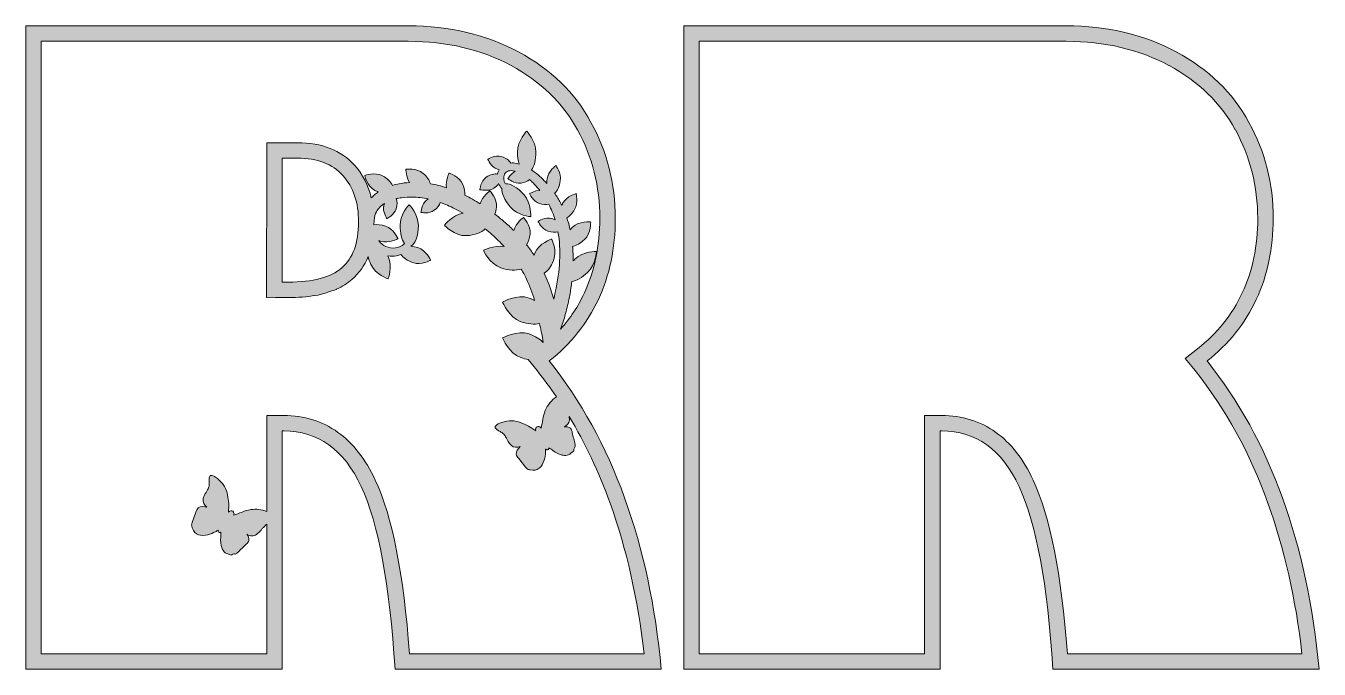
# Model space of a CAD drawing. Header units: millimetres. Extents: x -5 to 813, y -449 to -90.
# Drawn here: x 395.5 to 646.5, y -364.7 to -239.9 of the extents above; entities that cross this region are included whole.
import ezdxf

# ---------------------------------------------------------------- set-up
doc = ezdxf.new("R2010")
doc.units = ezdxf.units.MM
doc.header["$MEASUREMENT"] = 0
doc.layers.add('Layer 2', color=7, linetype='Continuous')
doc.layers.add('Layer 3', color=7, linetype='Continuous')

msp = doc.modelspace()

# ---------------------------------------------------------------- hatches: boundary and pattern name
at = {"layer": 'Layer 2'}
h = msp.add_hatch(color=2, dxfattribs=at)
h.dxf.hatch_style = 2
edge = h.paths.add_edge_path()
edge.add_spline(control_points=[(597.42, -239.88), (597.42, -239.88), (523.2, -239.88), (523.2, -239.88), (523.2, -239.88), (523.2, -364.75), (523.2, -364.75), (523.2, -364.75), (572.95, -364.75), (572.95, -364.75), (572.95, -364.75), (572.95, -318.51), (572.95, -318.51), (572.95, -318.51), (573.25, -318.51), (573.25, -318.51), (579.93, -318.51), (584.94, -322.11), (588.28, -329.31), (591.63, -336.46), (593.81, -348.27), (594.84, -364.75), (594.84, -364.75), (646.52, -364.75), (646.52, -364.75), (645.38, -352.58), (643.01, -341.49), (639.4, -331.48), (635.79, -321.47), (630.91, -312.62), (624.77, -304.93), (628.95, -301.66), (632.13, -297.68), (634.32, -292.98), (636.5, -288.29), (637.6, -283.06), (637.6, -277.27), (637.6, -270.51), (636.02, -264.29), (632.88, -258.62), (629.73, -252.83), (625.04, -248.28), (618.8, -244.95), (612.56, -241.57), (605.43, -239.88), (597.42, -239.88), (597.42, -239.88), (597.42, -239.88), (597.42, -239.88)], knot_values=[0, 0, 0, 0, 1, 1, 1, 2, 2, 2, 3, 3, 3, 4, 4, 4, 5, 5, 5, 6, 6, 6, 7, 7, 7, 8, 8, 8, 9, 9, 9, 10, 10, 10, 11, 11, 11, 12, 12, 12, 13, 13, 13, 14, 14, 14, 15, 15, 15, 16, 16, 16, 16], degree=3, periodic=1)
edge = h.paths.add_edge_path()
edge.add_spline(control_points=[(597.42, -242.88), (604.89, -242.88), (611.6, -244.46), (617.37, -247.59), (617.37, -247.59), (617.38, -247.59), (617.38, -247.59), (617.38, -247.59), (617.39, -247.6), (617.39, -247.6), (623.07, -250.63), (627.4, -254.82), (630.24, -260.05), (630.24, -260.05), (630.25, -260.06), (630.25, -260.06), (630.25, -260.06), (630.26, -260.07), (630.26, -260.07), (633.14, -265.27), (634.6, -271.06), (634.6, -277.27), (634.6, -282.58), (633.59, -287.44), (631.6, -291.72), (629.62, -295.95), (626.7, -299.6), (622.92, -302.57), (622.92, -302.57), (620.54, -304.44), (620.54, -304.44), (620.54, -304.44), (622.43, -306.8), (622.43, -306.8), (628.34, -314.2), (633.1, -322.85), (636.58, -332.5), (639.76, -341.32), (641.98, -351.15), (643.19, -361.75), (643.19, -361.75), (597.65, -361.75), (597.65, -361.75), (596.52, -346.23), (594.34, -335.18), (591.01, -328.05), (589.12, -323.99), (586.69, -320.87), (583.77, -318.78), (580.75, -316.61), (577.21, -315.51), (573.25, -315.51), (573.25, -315.51), (572.95, -315.51), (572.95, -315.51), (572.95, -315.51), (569.95, -315.51), (569.95, -315.51), (569.95, -315.51), (569.95, -318.51), (569.95, -318.51), (569.95, -318.51), (569.95, -361.75), (569.95, -361.75), (569.95, -361.75), (526.2, -361.75), (526.2, -361.75), (526.2, -361.75), (526.2, -242.88), (526.2, -242.88), (526.2, -242.88), (597.42, -242.88), (597.42, -242.88)], knot_values=[0, 0, 0, 0, 0.352778, 0.352778, 0.352778, 0.705556, 0.705556, 0.705556, 1.058333, 1.058333, 1.058333, 1.411111, 1.411111, 1.411111, 1.763889, 1.763889, 1.763889, 2.116667, 2.116667, 2.116667, 2.469444, 2.469444, 2.469444, 2.822222, 2.822222, 2.822222, 3.175, 3.175, 3.175, 3.527778, 3.527778, 3.527778, 3.880556, 3.880556, 3.880556, 4.233333, 4.233333, 4.233333, 4.586111, 4.586111, 4.586111, 4.938889, 4.938889, 4.938889, 5.291667, 5.291667, 5.291667, 5.644444, 5.644444, 5.644444, 5.997222, 5.997222, 5.997222, 6.35, 6.35, 6.35, 6.702778, 6.702778, 6.702778, 7.055556, 7.055556, 7.055556, 7.408333, 7.408333, 7.408333, 7.761111, 7.761111, 7.761111, 8.113889, 8.113889, 8.113889, 8.466667, 8.466667, 8.466667, 8.466667], degree=3, periodic=0)
edge.add_line((597.42, -242.88), (597.42, -242.88))
at = {"layer": 'Layer 3'}
h = msp.add_hatch(color=1, dxfattribs=at)
h.dxf.hatch_style = 2
edge = h.paths.add_edge_path()
edge.add_spline(control_points=[(511.71, -331.48), (508.1, -321.47), (503.23, -312.62), (497.08, -304.93), (501.26, -301.66), (504.44, -297.68), (506.63, -292.98), (508.81, -288.29), (509.91, -283.06), (509.91, -277.27), (509.91, -270.51), (508.34, -264.29), (505.19, -258.62), (502.05, -252.83), (497.35, -248.28), (491.11, -244.95), (484.87, -241.57), (477.75, -239.88), (469.74, -239.88), (469.74, -239.88), (395.51, -239.88), (395.51, -239.88), (395.51, -239.88), (395.51, -364.75), (395.51, -364.75), (395.51, -364.75), (445.26, -364.75), (445.26, -364.75), (445.26, -364.75), (445.26, -318.51), (445.26, -318.51), (445.26, -318.51), (445.56, -318.51), (445.56, -318.51), (452.24, -318.51), (457.25, -322.11), (460.6, -329.31), (463.94, -336.46), (466.12, -348.27), (467.16, -364.75), (467.16, -364.75), (518.83, -364.75), (518.83, -364.75), (517.7, -352.58), (515.33, -341.49), (511.71, -331.48)], knot_values=[0, 0, 0, 0, 1, 1, 1, 2, 2, 2, 3, 3, 3, 4, 4, 4, 5, 5, 5, 6, 6, 6, 7, 7, 7, 8, 8, 8, 9, 9, 9, 10, 10, 10, 11, 11, 11, 12, 12, 12, 13, 13, 13, 14, 14, 14, 15, 15, 15, 15], degree=3, periodic=1)
edge = h.paths.add_edge_path()
edge.add_spline(control_points=[(463.32, -328.05), (461.43, -323.99), (459, -320.87), (456.08, -318.78), (453.07, -316.61), (449.53, -315.51), (445.56, -315.51), (445.56, -315.51), (445.26, -315.51), (445.26, -315.51), (445.26, -315.51), (442.26, -315.51), (442.26, -315.51), (442.26, -315.51), (442.26, -318.51), (442.26, -318.51), (442.26, -318.51), (442.26, -334.12), (442.26, -334.12), (441.28, -333.74), (440.21, -333.63), (439.16, -333.78), (437.95, -333.95), (436.97, -334.54), (435.84, -334.89), (435.93, -334.69), (435.94, -334.46), (435.8, -334.25), (435.64, -334.02), (435.35, -333.93), (435.09, -334.05), (434.98, -334.1), (434.89, -334.18), (434.82, -334.28), (434.84, -334.12), (434.86, -333.96), (434.87, -333.8), (434.93, -332.7), (434.85, -331.61), (434.56, -330.54), (434.41, -329.96), (434.17, -329.41), (433.82, -328.91), (433.4, -328.33), (432.87, -327.86), (432.3, -327.45), (432.1, -327.31), (431.84, -327.23), (431.6, -327.16), (431.37, -327.09), (431.2, -327.21), (431.15, -327.44), (431.1, -327.67), (431.04, -327.9), (431.08, -328.12), (431.12, -328.37), (431.09, -328.6), (431.07, -328.84), (431.06, -328.94), (431.08, -329.03), (431.07, -329.13), (431.06, -329.2), (431.06, -329.28), (431.03, -329.35), (430.92, -329.6), (430.8, -329.85), (430.69, -330.1), (430.65, -330.18), (430.63, -330.26), (430.58, -330.34), (430.47, -330.49), (430.33, -330.63), (430.25, -330.8), (430.13, -331.07), (430.02, -331.36), (429.95, -331.65), (429.76, -332.36), (430.15, -332.86), (430.66, -333.32), (430.09, -333.18), (429.43, -333.07), (428.98, -333.45), (428.73, -333.66), (428.61, -333.98), (428.5, -334.29), (428.5, -334.29), (427.77, -336.31), (427.77, -336.31), (427.72, -336.47), (427.66, -336.63), (427.67, -336.8), (427.68, -336.9), (427.71, -337), (427.74, -337.09), (427.76, -337.17), (427.79, -337.25), (427.81, -337.33), (428.26, -338.77), (429.5, -339), (430.84, -338.65), (431.35, -338.52), (431.84, -338.31), (432.3, -338.07), (432.45, -338), (432.67, -337.82), (432.87, -337.76), (432.83, -337.84), (432.81, -337.92), (432.82, -338.01), (432.83, -338.14), (432.91, -338.24), (433.04, -338.24), (433.09, -338.25), (433.13, -338.24), (433.17, -338.24), (433.2, -338.24), (433.23, -338.23), (433.26, -338.2), (433.29, -338.19), (433.32, -338.17), (433.34, -338.15), (433.4, -338.47), (433.33, -338.9), (433.32, -339.11), (433.27, -339.84), (433.28, -340.62), (433.58, -341.31), (433.72, -341.62), (433.92, -341.94), (434.19, -342.14), (434.51, -342.36), (434.91, -342.39), (435.24, -342.59), (435.44, -342.71), (435.5, -342.48), (435.66, -342.42), (435.87, -342.35), (436.08, -342.44), (436.29, -342.37), (436.39, -342.34), (436.48, -342.26), (436.55, -342.18), (437.13, -341.62), (437.7, -341.05), (438.27, -340.49), (438.49, -340.28), (438.71, -340.05), (438.78, -339.76), (438.88, -339.33), (438.63, -338.91), (438.38, -338.55), (438.5, -338.72), (439.15, -338.88), (439.37, -338.89), (439.69, -338.92), (440, -338.81), (440.25, -338.61), (440.58, -338.34), (440.92, -338.1), (441.17, -337.75), (441.27, -337.6), (441.39, -337.47), (441.52, -337.34), (441.67, -337.18), (441.85, -337.05), (441.98, -336.88), (442.06, -336.77), (442.16, -336.69), (442.26, -336.62), (442.26, -336.62), (442.26, -361.75), (442.26, -361.75), (442.26, -361.75), (398.51, -361.75), (398.51, -361.75), (398.51, -361.75), (398.51, -242.88), (398.51, -242.88), (398.51, -242.88), (469.74, -242.88), (469.74, -242.88), (477.2, -242.88), (483.91, -244.46), (489.68, -247.59), (489.68, -247.59), (489.69, -247.59), (489.69, -247.59), (489.69, -247.59), (489.7, -247.6), (489.7, -247.6), (495.39, -250.63), (499.71, -254.82), (502.56, -260.05), (502.56, -260.05), (502.56, -260.06), (502.56, -260.06), (502.56, -260.06), (502.57, -260.07), (502.57, -260.07), (505.45, -265.27), (506.91, -271.06), (506.91, -277.27), (506.91, -282.58), (505.9, -287.44), (503.91, -291.72), (502.71, -294.29), (501.16, -296.65), (499.28, -298.77), (499.32, -298.65), (499.36, -298.54), (499.4, -298.42), (499.75, -297.45), (500.07, -296.44), (500.37, -295.32), (500.61, -294.37), (500.88, -293.26), (501.08, -292.14), (501.24, -291.26), (501.36, -290.39), (501.46, -289.52), (502.33, -289.39), (503.48, -288.75), (504.53, -287.75), (506.15, -286.2), (506.24, -283.66), (506.24, -283.66), (506.24, -283.66), (503.7, -283.62), (502.07, -285.18), (501.95, -285.29), (501.84, -285.4), (501.73, -285.52), (501.74, -284.54), (501.7, -283.6), (501.62, -282.68), (502.33, -282.55), (503.17, -282.1), (503.93, -281.37), (505.23, -280.13), (505.13, -277.92), (505.13, -277.92), (505.13, -277.92), (502.93, -277.72), (501.63, -278.95), (501.45, -279.12), (501.29, -279.29), (501.15, -279.47), (501.11, -279.32), (501.08, -279.17), (501.05, -279.03), (500.9, -278.39), (500.72, -277.77), (500.52, -277.17), (501.02, -276.86), (501.57, -276.28), (502.01, -275.52), (502.78, -274.17), (502.29, -272.44), (502.29, -272.44), (502.29, -272.44), (500.54, -272.88), (499.76, -274.23), (499.67, -274.39), (499.59, -274.55), (499.51, -274.71), (499.2, -274.07), (498.85, -273.45), (498.47, -272.86), (498.36, -272.7), (498.25, -272.54), (498.14, -272.37), (498.64, -271.99), (499.08, -271.07), (499.24, -269.96), (499.46, -268.42), (498.36, -266.99), (498.36, -266.99), (498.36, -266.99), (496.9, -268.05), (496.68, -269.59), (496.63, -269.89), (496.61, -270.18), (496.62, -270.46), (496.55, -270.38), (496.48, -270.3), (496.41, -270.22), (496.04, -269.84), (495.65, -269.43), (495.23, -269.06), (494.84, -268.7), (494.39, -268.35), (493.88, -268), (493.81, -267.95), (493.73, -267.9), (493.65, -267.85), (494.16, -267.14), (494.5, -265.86), (494.5, -264.39), (494.5, -262.14), (492.72, -260.32), (492.72, -260.32), (492.72, -260.32), (490.94, -262.14), (490.94, -264.39), (490.94, -265.25), (491.06, -266.05), (491.26, -266.71), (491.08, -266.66), (490.9, -266.61), (490.72, -266.57), (490.33, -266.49), (489.96, -266.47), (489.61, -266.5), (489.34, -266), (488.68, -265.51), (487.82, -265.25), (486.57, -264.85), (485.17, -265.77), (485.17, -265.77), (485.17, -265.77), (485.8, -267.33), (487.05, -267.72), (487.16, -267.75), (487.26, -267.78), (487.36, -267.8), (487.31, -267.89), (487.26, -267.99), (487.22, -268.08), (487.13, -268.27), (487.08, -268.46), (487.04, -268.66), (486.48, -268.52), (485.65, -268.73), (484.87, -269.25), (483.78, -269.99), (483.63, -271.66), (483.63, -271.66), (483.63, -271.66), (485.24, -272.13), (486.33, -271.4), (486.72, -271.13), (487.04, -270.82), (487.27, -270.5), (487.43, -270.86), (487.64, -271.18), (487.88, -271.45), (487.8, -272.33), (488.4, -273.72), (489.51, -275), (490.98, -276.7), (493.51, -276.92), (493.51, -276.92), (493.51, -276.92), (493.67, -274.38), (492.2, -272.67), (490.97, -271.25), (489.52, -270.42), (488.64, -270.56), (488.59, -270.49), (488.54, -270.42), (488.5, -270.35), (488.4, -270.17), (488.33, -269.97), (488.29, -269.77), (488.2, -269.36), (488.25, -268.96), (488.42, -268.65), (488.49, -268.52), (488.6, -268.39), (488.75, -268.27), (488.88, -268.16), (489.04, -268.08), (489.21, -268.04), (489.52, -267.95), (489.91, -267.96), (490.37, -268.08), (490.4, -268.09), (490.43, -268.1), (490.46, -268.11), (489.59, -268.59), (489.06, -269.51), (489.06, -269.51), (489.06, -269.51), (490.32, -270.61), (491.61, -270.4), (492.29, -270.29), (492.87, -270.03), (493.26, -269.71), (493.52, -269.93), (493.76, -270.15), (493.97, -270.38), (494.34, -270.75), (494.69, -271.15), (494.98, -271.49), (495.07, -271.6), (495.16, -271.71), (495.25, -271.82), (494.22, -271.83), (493.28, -272.45), (493.28, -272.45), (493.28, -272.45), (493.92, -274), (495.18, -274.39), (495.85, -274.59), (496.5, -274.62), (496.99, -274.5), (497.5, -275.47), (497.92, -276.49), (498.24, -277.54), (498.04, -277.44), (497.83, -277.35), (497.6, -277.28), (496.34, -276.89), (494.94, -277.82), (494.94, -277.82), (494.94, -277.82), (495.58, -279.37), (496.84, -279.76), (497.57, -279.98), (498.29, -279.99), (498.79, -279.83), (499.11, -281.59), (499.22, -283.51), (499.11, -285.54), (499.01, -287.4), (498.73, -289.38), (498.27, -291.6), (498.18, -292.04), (498.08, -292.5), (497.98, -292.96), (497.69, -291.89), (497.33, -290.8), (496.91, -289.71), (496.65, -289.07), (496.39, -288.47), (496.12, -287.89), (496.8, -287.43), (497.48, -286.56), (497.93, -285.45), (498.71, -283.54), (497.54, -281.26), (497.54, -281.26), (497.54, -281.26), (495.1, -282.07), (494.32, -283.97), (494.26, -284.12), (494.21, -284.26), (494.16, -284.41), (493.7, -283.71), (493.2, -283.02), (492.68, -282.36), (493.02, -281.84), (493.27, -281.11), (493.36, -280.29), (493.54, -278.61), (492.08, -277.09), (492.08, -277.09), (492.08, -277.09), (490.57, -278.12), (490.22, -279.62), (489.61, -279.01), (488.97, -278.42), (488.29, -277.84), (487.74, -277.36), (487.15, -276.89), (486.55, -276.43), (486.7, -276.03), (486.81, -275.57), (486.86, -275.08), (487.04, -273.41), (485.58, -271.88), (485.58, -271.88), (485.58, -271.88), (484.04, -272.93), (483.71, -274.45), (482.69, -273.8), (481.7, -273.24), (480.71, -272.75), (480.75, -272.14), (480.62, -271.4), (480.31, -270.65), (479.66, -269.1), (477.65, -268.46), (477.65, -268.46), (477.65, -268.46), (476.91, -269.91), (477.17, -271.31), (476.1, -270.97), (475.05, -270.7), (474.02, -270.52), (473.84, -269.88), (473.35, -269.15), (472.63, -268.52), (471.37, -267.41), (469.28, -267.72), (469.28, -267.72), (469.28, -267.72), (469.26, -269.16), (469.97, -270.29), (469.26, -270.33), (468.59, -270.41), (467.97, -270.53), (467.52, -270.61), (467.07, -270.72), (466.64, -270.85), (466.38, -270.2), (465.69, -269.5), (464.75, -268.98), (463.27, -268.18), (461.3, -268.93), (461.3, -268.93), (461.3, -268.93), (461.73, -271), (463.21, -271.81), (463.44, -271.94), (463.68, -272.04), (463.91, -272.13), (463.64, -272.31), (463.39, -272.5), (463.15, -272.7), (462.94, -272.88), (462.75, -273.07), (462.56, -273.28), (461.97, -270.81), (460.88, -268.68), (459.29, -266.92), (456.69, -264.03), (452.96, -262.57), (448.21, -262.57), (448.21, -262.57), (445.26, -262.57), (445.26, -262.57), (445.26, -262.57), (442.26, -262.57), (442.26, -262.57), (442.26, -262.57), (442.26, -265.57), (442.26, -265.57), (442.26, -265.57), (442.22, -292.59), (442.22, -292.59), (442.22, -292.59), (444.04, -292.65), (444.04, -292.65), (444.04, -292.64), (444.03, -292.63), (444.03, -292.63), (444.03, -292.63), (445.26, -292.63), (445.26, -292.63), (445.26, -292.63), (446.44, -292.63), (446.44, -292.63), (448.36, -292.63), (450.09, -292.49), (451.65, -292.21), (451.64, -292.23), (451.63, -292.24), (451.61, -292.25), (453.09, -292.01), (455.9, -291), (455.81, -290.99), (456.94, -290.48), (457.93, -289.86), (458.79, -289.12), (460.18, -287.93), (461.23, -286.43), (461.94, -284.62), (462.05, -285.13), (462.23, -285.68), (462.49, -286.23), (463.39, -288.18), (465.81, -288.98), (465.81, -288.98), (465.81, -288.98), (466.76, -286.62), (465.85, -284.67), (465.83, -284.62), (465.81, -284.58), (465.79, -284.54), (466.35, -284.62), (466.91, -284.6), (467.46, -284.49), (467.75, -284.44), (468.03, -284.35), (468.31, -284.24), (468.66, -284.85), (469.52, -285.47), (470.63, -285.84), (472.26, -286.38), (474.06, -285.36), (474.06, -285.36), (474.06, -285.36), (473.22, -283.47), (471.6, -282.93), (471.12, -282.77), (470.66, -282.68), (470.23, -282.64), (471.06, -282.3), (471.69, -280.64), (471.69, -278.64), (471.69, -276.39), (469.91, -274.57), (469.91, -274.57), (469.91, -274.57), (468.13, -276.39), (468.13, -278.64), (468.13, -280.1), (468.46, -281.38), (468.97, -282.1), (468.93, -282.15), (468.9, -282.19), (468.85, -282.23), (468.05, -283.06), (466.56, -283.26), (465.38, -282.69), (464.87, -282.46), (464.39, -282.06), (463.99, -281.53), (464.1, -281.57), (464.21, -281.61), (464.32, -281.65), (465.95, -282.19), (467.75, -281.18), (467.75, -281.18), (467.75, -281.18), (466.92, -279.28), (465.29, -278.74), (464.48, -278.47), (463.69, -278.39), (463.07, -278.48), (463.07, -278.29), (463.08, -278.11), (463.08, -277.93), (463.08, -277.83), (463.08, -277.73), (463.08, -277.63), (463.17, -276.97), (463.33, -276.41), (463.56, -275.98), (463.89, -275.34), (464.43, -274.79), (465.14, -274.34), (465.09, -274.46), (465.04, -274.59), (465.01, -274.72), (464.66, -275.94), (465.57, -277.27), (465.57, -277.27), (465.57, -277.27), (467.04, -276.62), (467.39, -275.39), (467.6, -274.63), (467.59, -273.91), (467.39, -273.42), (467.72, -273.34), (468.06, -273.28), (468.41, -273.23), (469.14, -273.14), (469.85, -273.1), (470.52, -273.11), (471.52, -273.12), (472.56, -273.25), (473.6, -273.48), (473.49, -273.55), (473.38, -273.62), (473.27, -273.7), (472.26, -274.48), (472.2, -276.09), (472.2, -276.09), (472.2, -276.09), (473.77, -276.44), (474.78, -275.67), (475.38, -275.21), (475.79, -274.65), (475.94, -274.15), (476.87, -274.48), (477.81, -274.89), (478.76, -275.37), (479.3, -275.65), (479.83, -275.94), (480.37, -276.26), (478.28, -276.6), (476.73, -278.59), (476.73, -278.59), (476.73, -278.59), (478.69, -280.7), (481, -280.6), (482.61, -280.53), (483.99, -279.99), (484.66, -279.26), (485.11, -279.63), (485.57, -280.02), (486.02, -280.42), (486.83, -281.15), (487.6, -281.92), (488.33, -282.72), (486.3, -282.4), (484.32, -283.44), (484.32, -283.44), (484.32, -283.44), (485.46, -286.04), (487.71, -286.83), (489.24, -287.37), (490.7, -287.43), (491.61, -287.08), (491.62, -287.09), (491.63, -287.11), (491.64, -287.12), (491.97, -287.65), (492.28, -288.24), (492.67, -289.02), (492.97, -289.64), (493.26, -290.32), (493.53, -291.03), (493.81, -291.74), (494.04, -292.46), (494.25, -293.16), (493.92, -293), (493.57, -292.84), (493.2, -292.71), (490.8, -291.87), (488.05, -293.49), (488.05, -293.49), (488.05, -293.49), (489.2, -296.46), (491.6, -297.3), (492.92, -297.77), (494.22, -297.87), (495.19, -297.65), (495.3, -298.16), (495.42, -298.67), (495.55, -299.21), (495.55, -299.21), (495.62, -299.48), (495.62, -299.48), (495.74, -300.04), (495.88, -300.67), (495.93, -301.32), (495.29, -300.68), (494.34, -300.09), (493.2, -299.69), (490.8, -298.85), (488.05, -300.46), (488.05, -300.46), (488.05, -300.46), (489.2, -303.44), (491.6, -304.28), (492.08, -304.45), (492.55, -304.56), (493.01, -304.64), (493.01, -304.64), (494.74, -306.8), (494.74, -306.8), (496.04, -308.44), (497.29, -310.14), (498.48, -311.89), (497.53, -312.55), (496.78, -313.48), (496.32, -314.55), (495.83, -315.66), (495.81, -316.81), (495.52, -317.95), (495.39, -317.77), (495.21, -317.65), (494.95, -317.65), (494.67, -317.66), (494.45, -317.86), (494.41, -318.15), (494.39, -318.27), (494.42, -318.39), (494.47, -318.5), (494.34, -318.4), (494.21, -318.3), (494.08, -318.2), (493.18, -317.58), (492.21, -317.08), (491.15, -316.76), (490.57, -316.59), (489.98, -316.5), (489.37, -316.54), (488.66, -316.59), (487.98, -316.79), (487.33, -317.07), (487.1, -317.16), (486.9, -317.34), (486.72, -317.51), (486.54, -317.67), (486.55, -317.88), (486.72, -318.04), (486.88, -318.2), (487.06, -318.37), (487.26, -318.46), (487.49, -318.55), (487.68, -318.7), (487.87, -318.84), (487.95, -318.9), (488.04, -318.94), (488.11, -318.99), (488.17, -319.04), (488.24, -319.09), (488.28, -319.15), (488.44, -319.37), (488.59, -319.6), (488.74, -319.83), (488.79, -319.9), (488.85, -319.97), (488.88, -320.05), (488.96, -320.22), (489.01, -320.41), (489.11, -320.57), (489.27, -320.82), (489.46, -321.06), (489.67, -321.27), (490.18, -321.8), (490.81, -321.74), (491.47, -321.54), (491.05, -321.95), (490.61, -322.46), (490.69, -323.04), (490.74, -323.36), (490.96, -323.63), (491.16, -323.89), (491.16, -323.89), (492.5, -325.57), (492.5, -325.57), (492.61, -325.7), (492.72, -325.83), (492.86, -325.91), (492.95, -325.96), (493.05, -325.98), (493.15, -326.01), (493.23, -326.03), (493.31, -326.05), (493.39, -326.07), (494.84, -326.44), (495.69, -325.51), (496.11, -324.18), (496.26, -323.68), (496.34, -323.16), (496.38, -322.63), (496.39, -322.47), (496.35, -322.19), (496.41, -321.99), (496.45, -322.06), (496.51, -322.12), (496.59, -322.16), (496.71, -322.22), (496.83, -322.2), (496.91, -322.09), (496.94, -322.06), (496.95, -322.02), (496.97, -321.98), (496.98, -321.96), (496.99, -321.92), (496.99, -321.89), (496.99, -321.85), (496.99, -321.82), (496.99, -321.79), (497.29, -321.91), (497.62, -322.19), (497.79, -322.31), (498.39, -322.74), (499.06, -323.14), (499.8, -323.24), (500.13, -323.29), (500.51, -323.29), (500.83, -323.16), (501.18, -323.01), (501.42, -322.68), (501.76, -322.5), (501.97, -322.39), (501.81, -322.23), (501.84, -322.06), (501.89, -321.84), (502.08, -321.7), (502.13, -321.49), (502.15, -321.39), (502.13, -321.28), (502.1, -321.17), (501.92, -320.38), (501.74, -319.6), (501.57, -318.82), (501.5, -318.53), (501.42, -318.22), (501.21, -318), (500.9, -317.69), (500.41, -317.69), (499.97, -317.7), (500.18, -317.7), (500.65, -317.23), (500.78, -317.05), (500.97, -316.79), (501.04, -316.47), (501, -316.15), (500.98, -316.01), (500.96, -315.87), (500.95, -315.72), (504.07, -320.89), (506.73, -326.5), (508.89, -332.5), (512.07, -341.32), (514.29, -351.15), (515.5, -361.75), (515.5, -361.75), (469.96, -361.75), (469.96, -361.75), (468.83, -346.23), (466.65, -335.18), (463.32, -328.05)], knot_values=[0, 0, 0, 0, 1, 1, 1, 2, 2, 2, 3, 3, 3, 4, 4, 4, 5, 5, 5, 6, 6, 6, 7, 7, 7, 8, 8, 8, 9, 9, 9, 10, 10, 10, 11, 11, 11, 12, 12, 12, 13, 13, 13, 14, 14, 14, 15, 15, 15, 16, 16, 16, 17, 17, 17, 18, 18, 18, 19, 19, 19, 20, 20, 20, 21, 21, 21, 22, 22, 22, 23, 23, 23, 24, 24, 24, 25, 25, 25, 26, 26, 26, 27, 27, 27, 28, 28, 28, 29, 29, 29, 30, 30, 30, 31, 31, 31, 32, 32, 32, 33, 33, 33, 34, 34, 34, 35, 35, 35, 36, 36, 36, 37, 37, 37, 38, 38, 38, 39, 39, 39, 40, 40, 40, 41, 41, 41, 42, 42, 42, 43, 43, 43, 44, 44, 44, 45, 45, 45, 46, 46, 46, 47, 47, 47, 48, 48, 48, 49, 49, 49, 50, 50, 50, 51, 51, 51, 52, 52, 52, 53, 53, 53, 54, 54, 54, 55, 55, 55, 56, 56, 56, 57, 57, 57, 58, 58, 58, 59, 59, 59, 60, 60, 60, 61, 61, 61, 62, 62, 62, 63, 63, 63, 64, 64, 64, 65, 65, 65, 66, 66, 66, 67, 67, 67, 68, 68, 68, 69, 69, 69, 70, 70, 70, 71, 71, 71, 72, 72, 72, 73, 73, 73, 74, 74, 74, 75, 75, 75, 76, 76, 76, 77, 77, 77, 78, 78, 78, 79, 79, 79, 80, 80, 80, 81, 81, 81, 82, 82, 82, 83, 83, 83, 84, 84, 84, 85, 85, 85, 86, 86, 86, 87, 87, 87, 88, 88, 88, 89, 89, 89, 90, 90, 90, 91, 91, 91, 92, 92, 92, 93, 93, 93, 94, 94, 94, 95, 95, 95, 96, 96, 96, 97, 97, 97, 98, 98, 98, 99, 99, 99, 100, 100, 100, 101, 101, 101, 102, 102, 102, 103, 103, 103, 104, 104, 104, 105, 105, 105, 106, 106, 106, 107, 107, 107, 108, 108, 108, 109, 109, 109, 110, 110, 110, 111, 111, 111, 112, 112, 112, 113, 113, 113, 114, 114, 114, 115, 115, 115, 116, 116, 116, 117, 117, 117, 118, 118, 118, 119, 119, 119, 120, 120, 120, 121, 121, 121, 122, 122, 122, 123, 123, 123, 124, 124, 124, 125, 125, 125, 126, 126, 126, 127, 127, 127, 128, 128, 128, 129, 129, 129, 130, 130, 130, 131, 131, 131, 132, 132, 132, 133, 133, 133, 134, 134, 134, 135, 135, 135, 136, 136, 136, 137, 137, 137, 138, 138, 138, 139, 139, 139, 140, 140, 140, 141, 141, 141, 142, 142, 142, 143, 143, 143, 144, 144, 144, 145, 145, 145, 146, 146, 146, 147, 147, 147, 148, 148, 148, 149, 149, 149, 150, 150, 150, 151, 151, 151, 152, 152, 152, 153, 153, 153, 154, 154, 154, 155, 155, 155, 156, 156, 156, 157, 157, 157, 158, 158, 158, 159, 159, 159, 160, 160, 160, 161, 161, 161, 162, 162, 162, 163, 163, 163, 164, 164, 164, 165, 165, 165, 166, 166, 166, 167, 167, 167, 168, 168, 168, 169, 169, 169, 170, 170, 170, 171, 171, 171, 172, 172, 172, 173, 173, 173, 174, 174, 174, 175, 175, 175, 176, 176, 176, 177, 177, 177, 178, 178, 178, 179, 179, 179, 180, 180, 180, 181, 181, 181, 182, 182, 182, 183, 183, 183, 184, 184, 184, 185, 185, 185, 186, 186, 186, 187, 187, 187, 188, 188, 188, 189, 189, 189, 190, 190, 190, 191, 191, 191, 192, 192, 192, 193, 193, 193, 194, 194, 194, 195, 195, 195, 196, 196, 196, 197, 197, 197, 198, 198, 198, 199, 199, 199, 200, 200, 200, 201, 201, 201, 202, 202, 202, 203, 203, 203, 204, 204, 204, 205, 205, 205, 206, 206, 206, 207, 207, 207, 208, 208, 208, 209, 209, 209, 210, 210, 210, 211, 211, 211, 212, 212, 212, 213, 213, 213, 214, 214, 214, 215, 215, 215, 216, 216, 216, 217, 217, 217, 218, 218, 218, 219, 219, 219, 220, 220, 220, 221, 221, 221, 222, 222, 222, 223, 223, 223, 224, 224, 224, 225, 225, 225, 226, 226, 226, 227, 227, 227, 228, 228, 228, 229, 229, 229, 230, 230, 230, 231, 231, 231, 232, 232, 232, 233, 233, 233, 234, 234, 234, 235, 235, 235, 236, 236, 236, 237, 237, 237, 238, 238, 238, 239, 239, 239, 240, 240, 240, 241, 241, 241, 242, 242, 242, 243, 243, 243, 244, 244, 244, 245, 245, 245, 246, 246, 246, 247, 247, 247, 248, 248, 248, 249, 249, 249, 250, 250, 250, 251, 251, 251, 252, 252, 252, 253, 253, 253, 254, 254, 254, 255, 255, 255, 256, 256, 256, 257, 257, 257, 258, 258, 258, 259, 259, 259, 260, 260, 260, 261, 261, 261, 262, 262, 262, 263, 263, 263, 264, 264, 264, 265, 265, 265, 266, 266, 266, 267, 267, 267, 268, 268, 268, 269, 269, 269, 270, 270, 270, 271, 271, 271, 272, 272, 272, 273, 273, 273, 274, 274, 274, 275, 275, 275, 276, 276, 276, 277, 277, 277, 278, 278, 278, 279, 279, 279, 280, 280, 280, 281, 281, 281, 282, 282, 282, 283, 283, 283, 284, 284, 284, 285, 285, 285, 286, 286, 286, 287, 287, 287, 288, 288, 288, 289, 289, 289, 290, 290, 290, 291, 291, 291, 292, 292, 292, 293, 293, 293, 294, 294, 294, 295, 295, 295, 296, 296, 296, 297, 297, 297, 298, 298, 298, 299, 299, 299, 300, 300, 300, 301, 301, 301, 302, 302, 302, 303, 303, 303, 303], degree=3, periodic=1)
edge = h.paths.add_edge_path()
edge.add_spline(control_points=[(460.08, -277.93), (460.08, -282.02), (459, -284.99), (456.84, -286.85), (454.67, -288.7), (451.21, -289.63), (446.44, -289.63), (446.44, -289.63), (445.26, -289.63), (445.26, -289.63), (445.26, -289.63), (445.26, -265.57), (445.26, -265.57), (445.26, -265.57), (448.21, -265.57), (448.21, -265.57), (452.09, -265.57), (455.04, -266.69), (457.06, -268.93), (459.07, -271.16), (460.08, -274.16), (460.08, -277.93)], knot_values=[0, 0, 0, 0, 1, 1, 1, 2, 2, 2, 3, 3, 3, 4, 4, 4, 5, 5, 5, 6, 6, 6, 7, 7, 7, 7], degree=3, periodic=1)

# ---------------------------------------------------------------- linework, layer by layer
at = {"layer": 'Layer 2', "lineweight": 0}
for points, knots in [([(597.42, -239.88), (597.42, -239.88), (523.2, -239.88), (523.2, -239.88), (523.2, -239.88), (523.2, -364.75), (523.2, -364.75), (523.2, -364.75), (572.95, -364.75), (572.95, -364.75), (572.95, -364.75), (572.95, -318.51), (572.95, -318.51), (572.95, -318.51), (573.25, -318.51), (573.25, -318.51), (579.93, -318.51), (584.94, -322.11), (588.28, -329.31), (591.63, -336.46), (593.81, -348.27), (594.84, -364.75), (594.84, -364.75), (646.52, -364.75), (646.52, -364.75), (645.38, -352.58), (643.01, -341.49), (639.4, -331.48), (635.79, -321.47), (630.91, -312.62), (624.77, -304.93), (628.95, -301.66), (632.13, -297.68), (634.32, -292.98), (636.5, -288.29), (637.6, -283.06), (637.6, -277.27), (637.6, -270.51), (636.02, -264.29), (632.88, -258.62), (629.73, -252.83), (625.04, -248.28), (618.8, -244.95), (612.56, -241.57), (605.43, -239.88), (597.42, -239.88), (597.42, -239.88), (597.42, -239.88), (597.42, -239.88)], [0, 0, 0, 0, 1, 1, 1, 2, 2, 2, 3, 3, 3, 4, 4, 4, 5, 5, 5, 6, 6, 6, 7, 7, 7, 8, 8, 8, 9, 9, 9, 10, 10, 10, 11, 11, 11, 12, 12, 12, 13, 13, 13, 14, 14, 14, 15, 15, 15, 16, 16, 16, 16]), ([(597.42, -242.88), (604.89, -242.88), (611.6, -244.46), (617.37, -247.59), (617.37, -247.59), (617.38, -247.59), (617.38, -247.59), (617.38, -247.59), (617.39, -247.6), (617.39, -247.6), (623.07, -250.63), (627.4, -254.82), (630.24, -260.05), (630.24, -260.05), (630.25, -260.06), (630.25, -260.06), (630.25, -260.06), (630.26, -260.07), (630.26, -260.07), (633.14, -265.27), (634.6, -271.06), (634.6, -277.27), (634.6, -282.58), (633.59, -287.44), (631.6, -291.72), (629.62, -295.95), (626.7, -299.6), (622.92, -302.57), (622.92, -302.57), (620.54, -304.44), (620.54, -304.44), (620.54, -304.44), (622.43, -306.8), (622.43, -306.8), (628.34, -314.2), (633.1, -322.85), (636.58, -332.5), (639.76, -341.32), (641.98, -351.15), (643.19, -361.75), (643.19, -361.75), (597.65, -361.75), (597.65, -361.75), (596.52, -346.23), (594.34, -335.18), (591.01, -328.05), (589.12, -323.99), (586.69, -320.87), (583.77, -318.78), (580.75, -316.61), (577.21, -315.51), (573.25, -315.51), (573.25, -315.51), (572.95, -315.51), (572.95, -315.51), (572.95, -315.51), (569.95, -315.51), (569.95, -315.51), (569.95, -315.51), (569.95, -318.51), (569.95, -318.51), (569.95, -318.51), (569.95, -361.75), (569.95, -361.75), (569.95, -361.75), (526.2, -361.75), (526.2, -361.75), (526.2, -361.75), (526.2, -242.88), (526.2, -242.88), (526.2, -242.88), (597.42, -242.88), (597.42, -242.88)], [0, 0, 0, 0, 1, 1, 1, 2, 2, 2, 3, 3, 3, 4, 4, 4, 5, 5, 5, 6, 6, 6, 7, 7, 7, 8, 8, 8, 9, 9, 9, 10, 10, 10, 11, 11, 11, 12, 12, 12, 13, 13, 13, 14, 14, 14, 15, 15, 15, 16, 16, 16, 17, 17, 17, 18, 18, 18, 19, 19, 19, 20, 20, 20, 21, 21, 21, 22, 22, 22, 23, 23, 23, 24, 24, 24, 24])]:
    msp.add_open_spline(points, degree=3, knots=knots, dxfattribs=at)
at = {"layer": 'Layer 3', "lineweight": 0}
for points, knots in [([(511.71, -331.48), (508.1, -321.47), (503.23, -312.62), (497.08, -304.93), (501.26, -301.66), (504.44, -297.68), (506.63, -292.98), (508.81, -288.29), (509.91, -283.06), (509.91, -277.27), (509.91, -270.51), (508.34, -264.29), (505.19, -258.62), (502.05, -252.83), (497.35, -248.28), (491.11, -244.95), (484.87, -241.57), (477.75, -239.88), (469.74, -239.88), (469.74, -239.88), (395.51, -239.88), (395.51, -239.88), (395.51, -239.88), (395.51, -364.75), (395.51, -364.75), (395.51, -364.75), (445.26, -364.75), (445.26, -364.75), (445.26, -364.75), (445.26, -318.51), (445.26, -318.51), (445.26, -318.51), (445.56, -318.51), (445.56, -318.51), (452.24, -318.51), (457.25, -322.11), (460.6, -329.31), (463.94, -336.46), (466.12, -348.27), (467.16, -364.75), (467.16, -364.75), (518.83, -364.75), (518.83, -364.75), (517.7, -352.58), (515.33, -341.49), (511.71, -331.48)], [0, 0, 0, 0, 1, 1, 1, 2, 2, 2, 3, 3, 3, 4, 4, 4, 5, 5, 5, 6, 6, 6, 7, 7, 7, 8, 8, 8, 9, 9, 9, 10, 10, 10, 11, 11, 11, 12, 12, 12, 13, 13, 13, 14, 14, 14, 15, 15, 15, 15]), ([(463.32, -328.05), (461.43, -323.99), (459, -320.87), (456.08, -318.78), (453.07, -316.61), (449.53, -315.51), (445.56, -315.51), (445.56, -315.51), (445.26, -315.51), (445.26, -315.51), (445.26, -315.51), (442.26, -315.51), (442.26, -315.51), (442.26, -315.51), (442.26, -318.51), (442.26, -318.51), (442.26, -318.51), (442.26, -334.12), (442.26, -334.12), (441.28, -333.74), (440.21, -333.63), (439.16, -333.78), (437.95, -333.95), (436.97, -334.54), (435.84, -334.89), (435.93, -334.69), (435.94, -334.46), (435.8, -334.25), (435.64, -334.02), (435.35, -333.93), (435.09, -334.05), (434.98, -334.1), (434.89, -334.18), (434.82, -334.28), (434.84, -334.12), (434.86, -333.96), (434.87, -333.8), (434.93, -332.7), (434.85, -331.61), (434.56, -330.54), (434.41, -329.96), (434.17, -329.41), (433.82, -328.91), (433.4, -328.33), (432.87, -327.86), (432.3, -327.45), (432.1, -327.31), (431.84, -327.23), (431.6, -327.16), (431.37, -327.09), (431.2, -327.21), (431.15, -327.44), (431.1, -327.67), (431.04, -327.9), (431.08, -328.12), (431.12, -328.37), (431.09, -328.6), (431.07, -328.84), (431.06, -328.94), (431.08, -329.03), (431.07, -329.13), (431.06, -329.2), (431.06, -329.28), (431.03, -329.35), (430.92, -329.6), (430.8, -329.85), (430.69, -330.1), (430.65, -330.18), (430.63, -330.26), (430.58, -330.34), (430.47, -330.49), (430.33, -330.63), (430.25, -330.8), (430.13, -331.07), (430.02, -331.36), (429.95, -331.65), (429.76, -332.36), (430.15, -332.86), (430.66, -333.32), (430.09, -333.18), (429.43, -333.07), (428.98, -333.45), (428.73, -333.66), (428.61, -333.98), (428.5, -334.29), (428.5, -334.29), (427.77, -336.31), (427.77, -336.31), (427.72, -336.47), (427.66, -336.63), (427.67, -336.8), (427.68, -336.9), (427.71, -337), (427.74, -337.09), (427.76, -337.17), (427.79, -337.25), (427.81, -337.33), (428.26, -338.77), (429.5, -339), (430.84, -338.65), (431.35, -338.52), (431.84, -338.31), (432.3, -338.07), (432.45, -338), (432.67, -337.82), (432.87, -337.76), (432.83, -337.84), (432.81, -337.92), (432.82, -338.01), (432.83, -338.14), (432.91, -338.24), (433.04, -338.24), (433.09, -338.25), (433.13, -338.24), (433.17, -338.24), (433.2, -338.24), (433.23, -338.23), (433.26, -338.2), (433.29, -338.19), (433.32, -338.17), (433.34, -338.15), (433.4, -338.47), (433.33, -338.9), (433.32, -339.11), (433.27, -339.84), (433.28, -340.62), (433.58, -341.31), (433.72, -341.62), (433.92, -341.94), (434.19, -342.14), (434.51, -342.36), (434.91, -342.39), (435.24, -342.59), (435.44, -342.71), (435.5, -342.48), (435.66, -342.42), (435.87, -342.35), (436.08, -342.44), (436.29, -342.37), (436.39, -342.34), (436.48, -342.26), (436.55, -342.18), (437.13, -341.62), (437.7, -341.05), (438.27, -340.49), (438.49, -340.28), (438.71, -340.05), (438.78, -339.76), (438.88, -339.33), (438.63, -338.91), (438.38, -338.55), (438.5, -338.72), (439.15, -338.88), (439.37, -338.89), (439.69, -338.92), (440, -338.81), (440.25, -338.61), (440.58, -338.34), (440.92, -338.1), (441.17, -337.75), (441.27, -337.6), (441.39, -337.47), (441.52, -337.34), (441.67, -337.18), (441.85, -337.05), (441.98, -336.88), (442.06, -336.77), (442.16, -336.69), (442.26, -336.62), (442.26, -336.62), (442.26, -361.75), (442.26, -361.75), (442.26, -361.75), (398.51, -361.75), (398.51, -361.75), (398.51, -361.75), (398.51, -242.88), (398.51, -242.88), (398.51, -242.88), (469.74, -242.88), (469.74, -242.88), (477.2, -242.88), (483.91, -244.46), (489.68, -247.59), (489.68, -247.59), (489.69, -247.59), (489.69, -247.59), (489.69, -247.59), (489.7, -247.6), (489.7, -247.6), (495.39, -250.63), (499.71, -254.82), (502.56, -260.05), (502.56, -260.05), (502.56, -260.06), (502.56, -260.06), (502.56, -260.06), (502.57, -260.07), (502.57, -260.07), (505.45, -265.27), (506.91, -271.06), (506.91, -277.27), (506.91, -282.58), (505.9, -287.44), (503.91, -291.72), (502.71, -294.29), (501.16, -296.65), (499.28, -298.77), (499.32, -298.65), (499.36, -298.54), (499.4, -298.42), (499.75, -297.45), (500.07, -296.44), (500.37, -295.32), (500.61, -294.37), (500.88, -293.26), (501.08, -292.14), (501.24, -291.26), (501.36, -290.39), (501.46, -289.52), (502.33, -289.39), (503.48, -288.75), (504.53, -287.75), (506.15, -286.2), (506.24, -283.66), (506.24, -283.66), (506.24, -283.66), (503.7, -283.62), (502.07, -285.18), (501.95, -285.29), (501.84, -285.4), (501.73, -285.52), (501.74, -284.54), (501.7, -283.6), (501.62, -282.68), (502.33, -282.55), (503.17, -282.1), (503.93, -281.37), (505.23, -280.13), (505.13, -277.92), (505.13, -277.92), (505.13, -277.92), (502.93, -277.72), (501.63, -278.95), (501.45, -279.12), (501.29, -279.29), (501.15, -279.47), (501.11, -279.32), (501.08, -279.17), (501.05, -279.03), (500.9, -278.39), (500.72, -277.77), (500.52, -277.17), (501.02, -276.86), (501.57, -276.28), (502.01, -275.52), (502.78, -274.17), (502.29, -272.44), (502.29, -272.44), (502.29, -272.44), (500.54, -272.88), (499.76, -274.23), (499.67, -274.39), (499.59, -274.55), (499.51, -274.71), (499.2, -274.07), (498.85, -273.45), (498.47, -272.86), (498.36, -272.7), (498.25, -272.54), (498.14, -272.37), (498.64, -271.99), (499.08, -271.07), (499.24, -269.96), (499.46, -268.42), (498.36, -266.99), (498.36, -266.99), (498.36, -266.99), (496.9, -268.05), (496.68, -269.59), (496.63, -269.89), (496.61, -270.18), (496.62, -270.46), (496.55, -270.38), (496.48, -270.3), (496.41, -270.22), (496.04, -269.84), (495.65, -269.43), (495.23, -269.06), (494.84, -268.7), (494.39, -268.35), (493.88, -268), (493.81, -267.95), (493.73, -267.9), (493.65, -267.85), (494.16, -267.14), (494.5, -265.86), (494.5, -264.39), (494.5, -262.14), (492.72, -260.32), (492.72, -260.32), (492.72, -260.32), (490.94, -262.14), (490.94, -264.39), (490.94, -265.25), (491.06, -266.05), (491.26, -266.71), (491.08, -266.66), (490.9, -266.61), (490.72, -266.57), (490.33, -266.49), (489.96, -266.47), (489.61, -266.5), (489.34, -266), (488.68, -265.51), (487.82, -265.25), (486.57, -264.85), (485.17, -265.77), (485.17, -265.77), (485.17, -265.77), (485.8, -267.33), (487.05, -267.72), (487.16, -267.75), (487.26, -267.78), (487.36, -267.8), (487.31, -267.89), (487.26, -267.99), (487.22, -268.08), (487.13, -268.27), (487.08, -268.46), (487.04, -268.66), (486.48, -268.52), (485.65, -268.73), (484.87, -269.25), (483.78, -269.99), (483.63, -271.66), (483.63, -271.66), (483.63, -271.66), (485.24, -272.13), (486.33, -271.4), (486.72, -271.13), (487.04, -270.82), (487.27, -270.5), (487.43, -270.86), (487.64, -271.18), (487.88, -271.45), (487.8, -272.33), (488.4, -273.72), (489.51, -275), (490.98, -276.7), (493.51, -276.92), (493.51, -276.92), (493.51, -276.92), (493.67, -274.38), (492.2, -272.67), (490.97, -271.25), (489.52, -270.42), (488.64, -270.56), (488.59, -270.49), (488.54, -270.42), (488.5, -270.35), (488.4, -270.17), (488.33, -269.97), (488.29, -269.77), (488.2, -269.36), (488.25, -268.96), (488.42, -268.65), (488.49, -268.52), (488.6, -268.39), (488.75, -268.27), (488.88, -268.16), (489.04, -268.08), (489.21, -268.04), (489.52, -267.95), (489.91, -267.96), (490.37, -268.08), (490.4, -268.09), (490.43, -268.1), (490.46, -268.11), (489.59, -268.59), (489.06, -269.51), (489.06, -269.51), (489.06, -269.51), (490.32, -270.61), (491.61, -270.4), (492.29, -270.29), (492.87, -270.03), (493.26, -269.71), (493.52, -269.93), (493.76, -270.15), (493.97, -270.38), (494.34, -270.75), (494.69, -271.15), (494.98, -271.49), (495.07, -271.6), (495.16, -271.71), (495.25, -271.82), (494.22, -271.83), (493.28, -272.45), (493.28, -272.45), (493.28, -272.45), (493.92, -274), (495.18, -274.39), (495.85, -274.59), (496.5, -274.62), (496.99, -274.5), (497.5, -275.47), (497.92, -276.49), (498.24, -277.54), (498.04, -277.44), (497.83, -277.35), (497.6, -277.28), (496.34, -276.89), (494.94, -277.82), (494.94, -277.82), (494.94, -277.82), (495.58, -279.37), (496.84, -279.76), (497.57, -279.98), (498.29, -279.99), (498.79, -279.83), (499.11, -281.59), (499.22, -283.51), (499.11, -285.54), (499.01, -287.4), (498.73, -289.38), (498.27, -291.6), (498.18, -292.04), (498.08, -292.5), (497.98, -292.96), (497.69, -291.89), (497.33, -290.8), (496.91, -289.71), (496.65, -289.07), (496.39, -288.47), (496.12, -287.89), (496.8, -287.43), (497.48, -286.56), (497.93, -285.45), (498.71, -283.54), (497.54, -281.26), (497.54, -281.26), (497.54, -281.26), (495.1, -282.07), (494.32, -283.97), (494.26, -284.12), (494.21, -284.26), (494.16, -284.41), (493.7, -283.71), (493.2, -283.02), (492.68, -282.36), (493.02, -281.84), (493.27, -281.11), (493.36, -280.29), (493.54, -278.61), (492.08, -277.09), (492.08, -277.09), (492.08, -277.09), (490.57, -278.12), (490.22, -279.62), (489.61, -279.01), (488.97, -278.42), (488.29, -277.84), (487.74, -277.36), (487.15, -276.89), (486.55, -276.43), (486.7, -276.03), (486.81, -275.57), (486.86, -275.08), (487.04, -273.41), (485.58, -271.88), (485.58, -271.88), (485.58, -271.88), (484.04, -272.93), (483.71, -274.45), (482.69, -273.8), (481.7, -273.24), (480.71, -272.75), (480.75, -272.14), (480.62, -271.4), (480.31, -270.65), (479.66, -269.1), (477.65, -268.46), (477.65, -268.46), (477.65, -268.46), (476.91, -269.91), (477.17, -271.31), (476.1, -270.97), (475.05, -270.7), (474.02, -270.52), (473.84, -269.88), (473.35, -269.15), (472.63, -268.52), (471.37, -267.41), (469.28, -267.72), (469.28, -267.72), (469.28, -267.72), (469.26, -269.16), (469.97, -270.29), (469.26, -270.33), (468.59, -270.41), (467.97, -270.53), (467.52, -270.61), (467.07, -270.72), (466.64, -270.85), (466.38, -270.2), (465.69, -269.5), (464.75, -268.98), (463.27, -268.18), (461.3, -268.93), (461.3, -268.93), (461.3, -268.93), (461.73, -271), (463.21, -271.81), (463.44, -271.94), (463.68, -272.04), (463.91, -272.13), (463.64, -272.31), (463.39, -272.5), (463.15, -272.7), (462.94, -272.88), (462.75, -273.07), (462.56, -273.28), (461.97, -270.81), (460.88, -268.68), (459.29, -266.92), (456.69, -264.03), (452.96, -262.57), (448.21, -262.57), (448.21, -262.57), (445.26, -262.57), (445.26, -262.57), (445.26, -262.57), (442.26, -262.57), (442.26, -262.57), (442.26, -262.57), (442.26, -265.57), (442.26, -265.57), (442.26, -265.57), (442.22, -292.59), (442.22, -292.59), (442.22, -292.59), (444.04, -292.65), (444.04, -292.65), (444.04, -292.64), (444.03, -292.63), (444.03, -292.63), (444.03, -292.63), (445.26, -292.63), (445.26, -292.63), (445.26, -292.63), (446.44, -292.63), (446.44, -292.63), (448.36, -292.63), (450.09, -292.49), (451.65, -292.21), (451.64, -292.23), (451.63, -292.24), (451.61, -292.25), (453.09, -292.01), (455.9, -291), (455.81, -290.99), (456.94, -290.48), (457.93, -289.86), (458.79, -289.12), (460.18, -287.93), (461.23, -286.43), (461.94, -284.62), (462.05, -285.13), (462.23, -285.68), (462.49, -286.23), (463.39, -288.18), (465.81, -288.98), (465.81, -288.98), (465.81, -288.98), (466.76, -286.62), (465.85, -284.67), (465.83, -284.62), (465.81, -284.58), (465.79, -284.54), (466.35, -284.62), (466.91, -284.6), (467.46, -284.49), (467.75, -284.44), (468.03, -284.35), (468.31, -284.24), (468.66, -284.85), (469.52, -285.47), (470.63, -285.84), (472.26, -286.38), (474.06, -285.36), (474.06, -285.36), (474.06, -285.36), (473.22, -283.47), (471.6, -282.93), (471.12, -282.77), (470.66, -282.68), (470.23, -282.64), (471.06, -282.3), (471.69, -280.64), (471.69, -278.64), (471.69, -276.39), (469.91, -274.57), (469.91, -274.57), (469.91, -274.57), (468.13, -276.39), (468.13, -278.64), (468.13, -280.1), (468.46, -281.38), (468.97, -282.1), (468.93, -282.15), (468.9, -282.19), (468.85, -282.23), (468.05, -283.06), (466.56, -283.26), (465.38, -282.69), (464.87, -282.46), (464.39, -282.06), (463.99, -281.53), (464.1, -281.57), (464.21, -281.61), (464.32, -281.65), (465.95, -282.19), (467.75, -281.18), (467.75, -281.18), (467.75, -281.18), (466.92, -279.28), (465.29, -278.74), (464.48, -278.47), (463.69, -278.39), (463.07, -278.48), (463.07, -278.29), (463.08, -278.11), (463.08, -277.93), (463.08, -277.83), (463.08, -277.73), (463.08, -277.63), (463.17, -276.97), (463.33, -276.41), (463.56, -275.98), (463.89, -275.34), (464.43, -274.79), (465.14, -274.34), (465.09, -274.46), (465.04, -274.59), (465.01, -274.72), (464.66, -275.94), (465.57, -277.27), (465.57, -277.27), (465.57, -277.27), (467.04, -276.62), (467.39, -275.39), (467.6, -274.63), (467.59, -273.91), (467.39, -273.42), (467.72, -273.34), (468.06, -273.28), (468.41, -273.23), (469.14, -273.14), (469.85, -273.1), (470.52, -273.11), (471.52, -273.12), (472.56, -273.25), (473.6, -273.48), (473.49, -273.55), (473.38, -273.62), (473.27, -273.7), (472.26, -274.48), (472.2, -276.09), (472.2, -276.09), (472.2, -276.09), (473.77, -276.44), (474.78, -275.67), (475.38, -275.21), (475.79, -274.65), (475.94, -274.15), (476.87, -274.48), (477.81, -274.89), (478.76, -275.37), (479.3, -275.65), (479.83, -275.94), (480.37, -276.26), (478.28, -276.6), (476.73, -278.59), (476.73, -278.59), (476.73, -278.59), (478.69, -280.7), (481, -280.6), (482.61, -280.53), (483.99, -279.99), (484.66, -279.26), (485.11, -279.63), (485.57, -280.02), (486.02, -280.42), (486.83, -281.15), (487.6, -281.92), (488.33, -282.72), (486.3, -282.4), (484.32, -283.44), (484.32, -283.44), (484.32, -283.44), (485.46, -286.04), (487.71, -286.83), (489.24, -287.37), (490.7, -287.43), (491.61, -287.08), (491.62, -287.09), (491.63, -287.11), (491.64, -287.12), (491.97, -287.65), (492.28, -288.24), (492.67, -289.02), (492.97, -289.64), (493.26, -290.32), (493.53, -291.03), (493.81, -291.74), (494.04, -292.46), (494.25, -293.16), (493.92, -293), (493.57, -292.84), (493.2, -292.71), (490.8, -291.87), (488.05, -293.49), (488.05, -293.49), (488.05, -293.49), (489.2, -296.46), (491.6, -297.3), (492.92, -297.77), (494.22, -297.87), (495.19, -297.65), (495.3, -298.16), (495.42, -298.67), (495.55, -299.21), (495.55, -299.21), (495.62, -299.48), (495.62, -299.48), (495.74, -300.04), (495.88, -300.67), (495.93, -301.32), (495.29, -300.68), (494.34, -300.09), (493.2, -299.69), (490.8, -298.85), (488.05, -300.46), (488.05, -300.46), (488.05, -300.46), (489.2, -303.44), (491.6, -304.28), (492.08, -304.45), (492.55, -304.56), (493.01, -304.64), (493.01, -304.64), (494.74, -306.8), (494.74, -306.8), (496.04, -308.44), (497.29, -310.14), (498.48, -311.89), (497.53, -312.55), (496.78, -313.48), (496.32, -314.55), (495.83, -315.66), (495.81, -316.81), (495.52, -317.95), (495.39, -317.77), (495.21, -317.65), (494.95, -317.65), (494.67, -317.66), (494.45, -317.86), (494.41, -318.15), (494.39, -318.27), (494.42, -318.39), (494.47, -318.5), (494.34, -318.4), (494.21, -318.3), (494.08, -318.2), (493.18, -317.58), (492.21, -317.08), (491.15, -316.76), (490.57, -316.59), (489.98, -316.5), (489.37, -316.54), (488.66, -316.59), (487.98, -316.79), (487.33, -317.07), (487.1, -317.16), (486.9, -317.34), (486.72, -317.51), (486.54, -317.67), (486.55, -317.88), (486.72, -318.04), (486.88, -318.2), (487.06, -318.37), (487.26, -318.46), (487.49, -318.55), (487.68, -318.7), (487.87, -318.84), (487.95, -318.9), (488.04, -318.94), (488.11, -318.99), (488.17, -319.04), (488.24, -319.09), (488.28, -319.15), (488.44, -319.37), (488.59, -319.6), (488.74, -319.83), (488.79, -319.9), (488.85, -319.97), (488.88, -320.05), (488.96, -320.22), (489.01, -320.41), (489.11, -320.57), (489.27, -320.82), (489.46, -321.06), (489.67, -321.27), (490.18, -321.8), (490.81, -321.74), (491.47, -321.54), (491.05, -321.95), (490.61, -322.46), (490.69, -323.04), (490.74, -323.36), (490.96, -323.63), (491.16, -323.89), (491.16, -323.89), (492.5, -325.57), (492.5, -325.57), (492.61, -325.7), (492.72, -325.83), (492.86, -325.91), (492.95, -325.96), (493.05, -325.98), (493.15, -326.01), (493.23, -326.03), (493.31, -326.05), (493.39, -326.07), (494.84, -326.44), (495.69, -325.51), (496.11, -324.18), (496.26, -323.68), (496.34, -323.16), (496.38, -322.63), (496.39, -322.47), (496.35, -322.19), (496.41, -321.99), (496.45, -322.06), (496.51, -322.12), (496.59, -322.16), (496.71, -322.22), (496.83, -322.2), (496.91, -322.09), (496.94, -322.06), (496.95, -322.02), (496.97, -321.98), (496.98, -321.96), (496.99, -321.92), (496.99, -321.89), (496.99, -321.85), (496.99, -321.82), (496.99, -321.79), (497.29, -321.91), (497.62, -322.19), (497.79, -322.31), (498.39, -322.74), (499.06, -323.14), (499.8, -323.24), (500.13, -323.29), (500.51, -323.29), (500.83, -323.16), (501.18, -323.01), (501.42, -322.68), (501.76, -322.5), (501.97, -322.39), (501.81, -322.23), (501.84, -322.06), (501.89, -321.84), (502.08, -321.7), (502.13, -321.49), (502.15, -321.39), (502.13, -321.28), (502.1, -321.17), (501.92, -320.38), (501.74, -319.6), (501.57, -318.82), (501.5, -318.53), (501.42, -318.22), (501.21, -318), (500.9, -317.69), (500.41, -317.69), (499.97, -317.7), (500.18, -317.7), (500.65, -317.23), (500.78, -317.05), (500.97, -316.79), (501.04, -316.47), (501, -316.15), (500.98, -316.01), (500.96, -315.87), (500.95, -315.72), (504.07, -320.89), (506.73, -326.5), (508.89, -332.5), (512.07, -341.32), (514.29, -351.15), (515.5, -361.75), (515.5, -361.75), (469.96, -361.75), (469.96, -361.75), (468.83, -346.23), (466.65, -335.18), (463.32, -328.05)], [0, 0, 0, 0, 1, 1, 1, 2, 2, 2, 3, 3, 3, 4, 4, 4, 5, 5, 5, 6, 6, 6, 7, 7, 7, 8, 8, 8, 9, 9, 9, 10, 10, 10, 11, 11, 11, 12, 12, 12, 13, 13, 13, 14, 14, 14, 15, 15, 15, 16, 16, 16, 17, 17, 17, 18, 18, 18, 19, 19, 19, 20, 20, 20, 21, 21, 21, 22, 22, 22, 23, 23, 23, 24, 24, 24, 25, 25, 25, 26, 26, 26, 27, 27, 27, 28, 28, 28, 29, 29, 29, 30, 30, 30, 31, 31, 31, 32, 32, 32, 33, 33, 33, 34, 34, 34, 35, 35, 35, 36, 36, 36, 37, 37, 37, 38, 38, 38, 39, 39, 39, 40, 40, 40, 41, 41, 41, 42, 42, 42, 43, 43, 43, 44, 44, 44, 45, 45, 45, 46, 46, 46, 47, 47, 47, 48, 48, 48, 49, 49, 49, 50, 50, 50, 51, 51, 51, 52, 52, 52, 53, 53, 53, 54, 54, 54, 55, 55, 55, 56, 56, 56, 57, 57, 57, 58, 58, 58, 59, 59, 59, 60, 60, 60, 61, 61, 61, 62, 62, 62, 63, 63, 63, 64, 64, 64, 65, 65, 65, 66, 66, 66, 67, 67, 67, 68, 68, 68, 69, 69, 69, 70, 70, 70, 71, 71, 71, 72, 72, 72, 73, 73, 73, 74, 74, 74, 75, 75, 75, 76, 76, 76, 77, 77, 77, 78, 78, 78, 79, 79, 79, 80, 80, 80, 81, 81, 81, 82, 82, 82, 83, 83, 83, 84, 84, 84, 85, 85, 85, 86, 86, 86, 87, 87, 87, 88, 88, 88, 89, 89, 89, 90, 90, 90, 91, 91, 91, 92, 92, 92, 93, 93, 93, 94, 94, 94, 95, 95, 95, 96, 96, 96, 97, 97, 97, 98, 98, 98, 99, 99, 99, 100, 100, 100, 101, 101, 101, 102, 102, 102, 103, 103, 103, 104, 104, 104, 105, 105, 105, 106, 106, 106, 107, 107, 107, 108, 108, 108, 109, 109, 109, 110, 110, 110, 111, 111, 111, 112, 112, 112, 113, 113, 113, 114, 114, 114, 115, 115, 115, 116, 116, 116, 117, 117, 117, 118, 118, 118, 119, 119, 119, 120, 120, 120, 121, 121, 121, 122, 122, 122, 123, 123, 123, 124, 124, 124, 125, 125, 125, 126, 126, 126, 127, 127, 127, 128, 128, 128, 129, 129, 129, 130, 130, 130, 131, 131, 131, 132, 132, 132, 133, 133, 133, 134, 134, 134, 135, 135, 135, 136, 136, 136, 137, 137, 137, 138, 138, 138, 139, 139, 139, 140, 140, 140, 141, 141, 141, 142, 142, 142, 143, 143, 143, 144, 144, 144, 145, 145, 145, 146, 146, 146, 147, 147, 147, 148, 148, 148, 149, 149, 149, 150, 150, 150, 151, 151, 151, 152, 152, 152, 153, 153, 153, 154, 154, 154, 155, 155, 155, 156, 156, 156, 157, 157, 157, 158, 158, 158, 159, 159, 159, 160, 160, 160, 161, 161, 161, 162, 162, 162, 163, 163, 163, 164, 164, 164, 165, 165, 165, 166, 166, 166, 167, 167, 167, 168, 168, 168, 169, 169, 169, 170, 170, 170, 171, 171, 171, 172, 172, 172, 173, 173, 173, 174, 174, 174, 175, 175, 175, 176, 176, 176, 177, 177, 177, 178, 178, 178, 179, 179, 179, 180, 180, 180, 181, 181, 181, 182, 182, 182, 183, 183, 183, 184, 184, 184, 185, 185, 185, 186, 186, 186, 187, 187, 187, 188, 188, 188, 189, 189, 189, 190, 190, 190, 191, 191, 191, 192, 192, 192, 193, 193, 193, 194, 194, 194, 195, 195, 195, 196, 196, 196, 197, 197, 197, 198, 198, 198, 199, 199, 199, 200, 200, 200, 201, 201, 201, 202, 202, 202, 203, 203, 203, 204, 204, 204, 205, 205, 205, 206, 206, 206, 207, 207, 207, 208, 208, 208, 209, 209, 209, 210, 210, 210, 211, 211, 211, 212, 212, 212, 213, 213, 213, 214, 214, 214, 215, 215, 215, 216, 216, 216, 217, 217, 217, 218, 218, 218, 219, 219, 219, 220, 220, 220, 221, 221, 221, 222, 222, 222, 223, 223, 223, 224, 224, 224, 225, 225, 225, 226, 226, 226, 227, 227, 227, 228, 228, 228, 229, 229, 229, 230, 230, 230, 231, 231, 231, 232, 232, 232, 233, 233, 233, 234, 234, 234, 235, 235, 235, 236, 236, 236, 237, 237, 237, 238, 238, 238, 239, 239, 239, 240, 240, 240, 241, 241, 241, 242, 242, 242, 243, 243, 243, 244, 244, 244, 245, 245, 245, 246, 246, 246, 247, 247, 247, 248, 248, 248, 249, 249, 249, 250, 250, 250, 251, 251, 251, 252, 252, 252, 253, 253, 253, 254, 254, 254, 255, 255, 255, 256, 256, 256, 257, 257, 257, 258, 258, 258, 259, 259, 259, 260, 260, 260, 261, 261, 261, 262, 262, 262, 263, 263, 263, 264, 264, 264, 265, 265, 265, 266, 266, 266, 267, 267, 267, 268, 268, 268, 269, 269, 269, 270, 270, 270, 271, 271, 271, 272, 272, 272, 273, 273, 273, 274, 274, 274, 275, 275, 275, 276, 276, 276, 277, 277, 277, 278, 278, 278, 279, 279, 279, 280, 280, 280, 281, 281, 281, 282, 282, 282, 283, 283, 283, 284, 284, 284, 285, 285, 285, 286, 286, 286, 287, 287, 287, 288, 288, 288, 289, 289, 289, 290, 290, 290, 291, 291, 291, 292, 292, 292, 293, 293, 293, 294, 294, 294, 295, 295, 295, 296, 296, 296, 297, 297, 297, 298, 298, 298, 299, 299, 299, 300, 300, 300, 301, 301, 301, 302, 302, 302, 303, 303, 303, 303]), ([(460.08, -277.93), (460.08, -282.02), (459, -284.99), (456.84, -286.85), (454.67, -288.7), (451.21, -289.63), (446.44, -289.63), (446.44, -289.63), (445.26, -289.63), (445.26, -289.63), (445.26, -289.63), (445.26, -265.57), (445.26, -265.57), (445.26, -265.57), (448.21, -265.57), (448.21, -265.57), (452.09, -265.57), (455.04, -266.69), (457.06, -268.93), (459.07, -271.16), (460.08, -274.16), (460.08, -277.93)], [0, 0, 0, 0, 1, 1, 1, 2, 2, 2, 3, 3, 3, 4, 4, 4, 5, 5, 5, 6, 6, 6, 7, 7, 7, 7])]:
    msp.add_open_spline(points, degree=3, knots=knots, dxfattribs=at)

doc.saveas('drawing.dxf')
